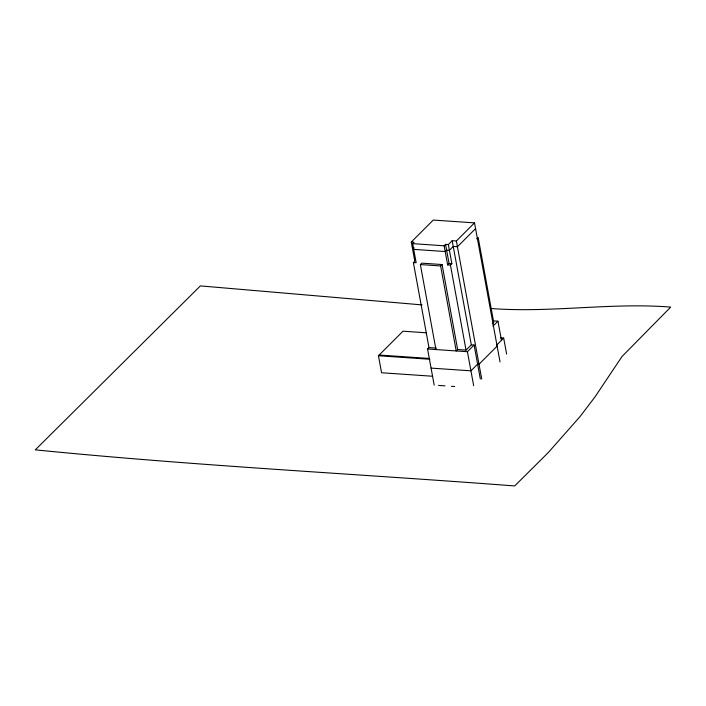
<?xml version="1.0" encoding="UTF-8"?>
<svg xmlns="http://www.w3.org/2000/svg" width="706" height="706" viewBox="0 0 706 706"><rect width="100%" height="100%" fill="white"/><g stroke="black" fill="none" stroke-linecap="round" stroke-linejoin="round"><path stroke-width="1.06" d="M434.19 385.123L427.562 348.985L428.974 347.573L413.381 262.579L414.793 261.158L411.28 242.034L433.263 220.06L474.511 222.875L500.033 361.94M413.381 262.579L416.169 262.764L412.657 243.641L414.078 242.229L411.28 242.034M435.955 349.558L420.361 264.565L421.773 263.153L442.08 264.538L457.647 349.523L456.226 350.944L440.632 265.95L442.044 264.538M412.657 243.641L444.145 245.794L445.557 244.373L448.354 244.567L452.193 240.72L456.385 241.002L474.511 222.875M475.57 228.612L457.435 246.747L453.252 246.456L449.404 250.303L446.616 250.109L445.195 251.53L413.716 249.377M444.145 245.794L447.648 264.918L449.069 263.506L451.858 263.691L448.354 244.567M447.648 264.918L450.446 265.112L451.858 263.691M476.709 238.84L478.147 237.41L493.741 322.395L492.311 323.833M432.619 376.245L381.558 372.759L378.442 355.745L402.985 331.202L426.548 332.808M457.647 349.523L466.039 350.097L471.308 344.837L474.097 345.031L480.336 379.034M427.562 348.985L467.416 351.712L474.097 345.031M492.947 326.181L497.951 321.177L501.463 340.301M496.45 345.305L503.678 338.077L506.608 354.024M497.13 346.116L479.003 364.252L477.609 364.155L470.928 370.835L431.075 368.108M492.073 308.584C551.704 312.961 611.14 302.389 670.7 307.092L622.048 356.486L595.008 396.887L580.261 416.328L548.341 452.502L514.683 485.94C354.906 473.726 194.777 465.775 35.3 449.854L200.38 285.895L422.109 304.904M412.339 247.771L414.201 247.903M420.361 264.565L440.632 265.95M492.717 320.815L497.951 321.177M500.395 337.856L503.678 338.077M428.974 347.573L436.326 348.067M379.148 355.03L429.522 358.471M378.442 355.745L429.919 359.266M438.505 385.414L444.965 385.855M451.425 386.297L454.664 386.517M456.385 241.002L481.713 379.016M452.193 240.72L471.308 344.837M467.416 351.712L473.664 385.714M450.446 265.112L466.039 350.097M445.557 244.373L449.069 263.506"/></g></svg>
